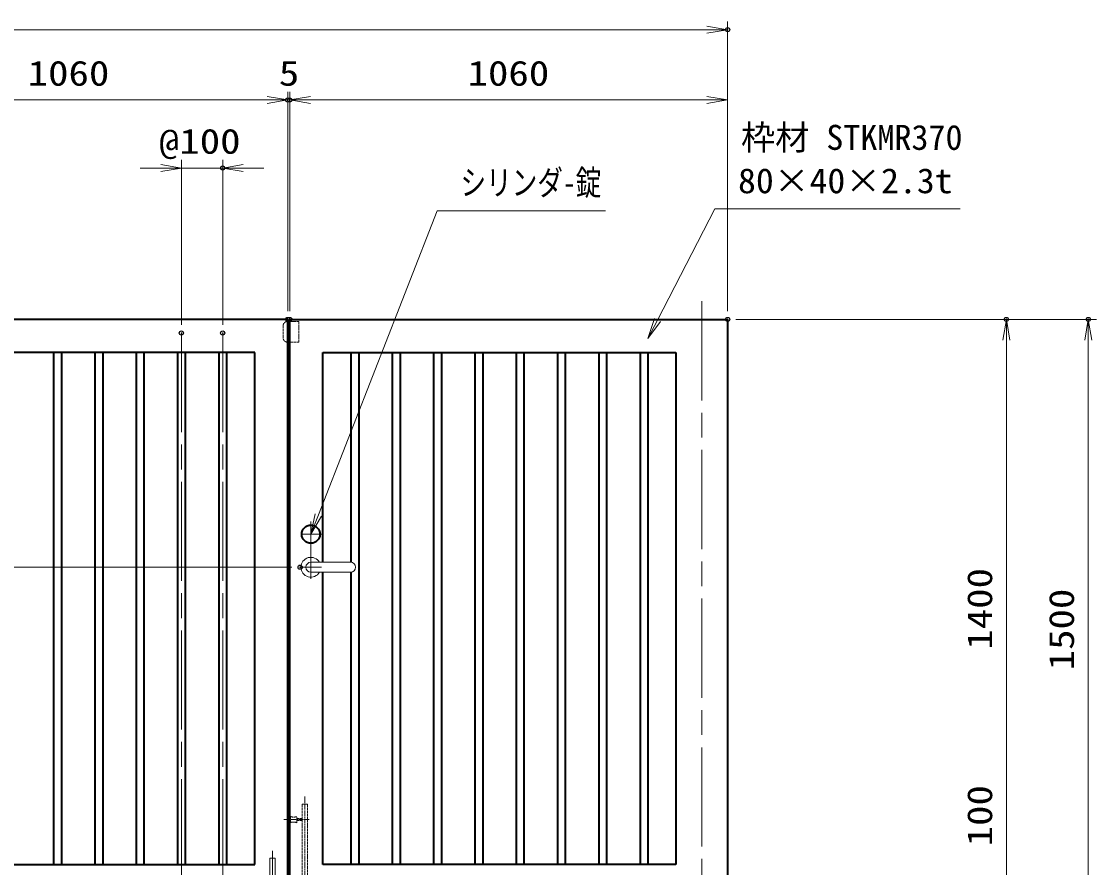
# Model space of a CAD drawing. Units: millimetres at full size. Extents: x -5940 to 5940, y -4200 to 4200.
# Drawn here: x -2159 to 443, y -1255 to 793 of the extents above; entities that cross this region are included whole.
import ezdxf
from ezdxf.enums import TextEntityAlignment as Align

# ---------------------------------------------------------------- set-up
doc = ezdxf.new("R2010")
doc.units = ezdxf.units.MM
doc.header["$LTSCALE"] = 20
doc.header["$PDMODE"] = 32
doc.header["$PDSIZE"] = 10
doc.linetypes.add('DASHED', pattern=[7.5, 6, -1.5])
doc.linetypes.add('USER1', pattern=[18, 12, -1.5, 3, -1.5])
for name, color, linetype, lineweight in [('0-1_外形線', 7, 'Continuous', 35), ('0-2_隠れ線', 140, 'DASHED', 18), ('0-3_軸線', 200, 'USER1', 15), ('0-4_2', 7, 'Continuous', 18), ('0-6_寸法線', 4, 'Continuous', 18), ('0-7_0', 7, 'Continuous', 18)]:
    doc.layers.add(name, color=color, linetype=linetype, lineweight=lineweight)
doc.layers.add('0-8_Defpoints', color=7, linetype='Continuous')
doc.styles.add('ＭＳ ゴシック', font='')
doc.styles.get('ＭＳ ゴシック').set_extended_font_data('MS Gothic')

# ---------------------------------------------------------------- blocks, each defined once
blk = doc.blocks.new('_Open')
at = {"layer": '0-7_0'}
blk.add_line((-20, 3.333), (0, 0), dxfattribs=at)
blk.add_lwpolyline([(-20, -3.333), (0, 0), (-20, 0)], dxfattribs=at)
blk = doc.blocks.new('shgtdhgjhhggf')
at = {"layer": '0-1_外形線'}
for p, q in [((0, 520), (380, 520)), ((0, -40), (0, 0)), ((132, 166.2), (173.8, 166.2)), ((132, 166.2), (132, 153.8)), ((132, 153.8), (173.8, 153.8)), ((186.2, 208), (173.8, 208)), ((173.8, 208), (173.8, 166.2)), ((173.8, 153.8), (173.8, 112)), ((186.2, 112), (173.8, 112)), ((186.2, 208), (186.2, 166.2)), ((186.2, 166.2), (228, 166.2)), ((186.2, 153.8), (186.2, 112)), ((186.2, 153.8), (228, 153.8)), ((228, 166.2), (228, 153.8)), ((380, 520), (380, -40)), ((0, -40), (1504, -40))]:
    blk.add_line(p, q, dxfattribs=at)
blk.add_circle((180, 160), 84, dxfattribs=at)
for centre, radius, start, end in [((1504, 0), 40, 270, 0), ((734, 40), 130, 217.97987, 322.02013)]:
    blk.add_arc(centre, radius, start, end, dxfattribs=at)
at = {"layer": '0-2_隠れ線'}
for p, q in [((604, 4520), (864, 4520)), ((604, 4520), (604, 40)), ((864, 4520), (864, 40)), ((34, 3930), (34, 3630)), ((334, 3630), (334, 3930)), ((334, 3830), (604, 3830)), ((334, 3730), (604, 3730))]:
    blk.add_line(p, q, dxfattribs=at)
for centre, radius, start, end in [((184, 4290), 390, 247.38014, 292.61986), ((184, 3270), 390, 67.38014, 112.61986), ((734, 40), 130, 180, 217.97987), ((734, 40), 130, 322.02013, 0)]:
    blk.add_arc(centre, radius, start, end, dxfattribs=at)
at = {"layer": '0-3_軸線'}
for p, q in [((734, 4902.9), (734, -448.4)), ((-296.3, 3780), (934.3, 3780)), ((180, 160), (87.6, 160)), ((180, 160), (180, 252.4)), ((180, 160), (272.4, 160)), ((180, 160), (180, 67.6))]:
    blk.add_line(p, q, dxfattribs=at)
blk = doc.blocks.new('sgdhfhgfjhg')
at = {"layer": '0-2_隠れ線'}
for p, q in [((0, 500), (560, 500)), ((0, 500), (0, -500)), ((760, 300), (760, -300)), ((560, -500), (0, -500))]:
    blk.add_line(p, q, dxfattribs=at)
for centre, start, end in [((560, 300), 0, 90), ((560, -300), 270, 0)]:
    blk.add_arc(centre, 200, start, end, dxfattribs=at)
blk = doc.blocks.new('S23')
at = {"layer": '0-6_寸法線'}
for points in [[(-13347899.6, 57998447.5), (-13359767.6, 57998447.5), (-13362552.7, 57993069.7), (-13363012.6, 57992181.7)], [(-13362700.7, 57993146.4), (-13363012.6, 57992181.7), (-13362404.7, 57992993.1)]]:
    blk.add_lwpolyline(points, dxfattribs=at)
at = {"layer": '0-6_寸法線', "color": 254, "style": 'ＭＳ ゴシック'}
blk.add_text('枠材 STKMR370', height=1212, dxfattribs=at).set_placement((-13358507.6, 58000944.4), align=Align.BOTTOM_LEFT)
at = {"layer": '0-6_寸法線', "color": 254, "style": 'ＭＳ ゴシック', "width": 1.05}
blk.add_text('80×40×2.3t', height=1212, dxfattribs=at).set_placement((-13358651.6, 57998844.4), align=Align.BOTTOM_LEFT)
blk = doc.blocks.new('S24')
at = {"layer": '0-6_寸法線'}
for points in [[(-13365072.8, 57998356.5), (-13373225.6, 57998356.5), (-13378972.2, 57983631.2), (-13379335.8, 57982699.6)], [(-13379127.5, 57983691.8), (-13379335.8, 57982699.6), (-13378816.9, 57983570.6)]]:
    blk.add_lwpolyline(points, dxfattribs=at)
at = {"layer": '0-6_寸法線', "color": 254, "style": 'ＭＳ ゴシック', "width": 0.75}
blk.add_text('シリンダ-錠', height=1212, dxfattribs=at).set_placement((-13372090.4, 57998753.4), align=Align.BOTTOM_LEFT)

msp = doc.modelspace()

# ---------------------------------------------------------------- linework, layer by layer
at = {"layer": '0-1_外形線'}
for p, q in [((-1514.8, 71.52), (-2574.8, 71.52)), ((-1514.8, -1330.48), (-1514.8, 71.52)), ((-1509.8, 71.52), (-449.8, 71.52)), ((-1509.8, -1330.48), (-1509.8, 71.52)), ((-449.8, 71.52), (-449.8, -1328.48)), ((-1594.8, -8.48), (-2449.8, -8.48)), ((-2081.8, -8.48), (-2081.8, -1248.48)), ((-2062.8, -8.48), (-2062.8, -1248.48)), ((-1981.8, -8.48), (-1981.8, -1248.48)), ((-1962.8, -8.48), (-1962.8, -1248.48)), ((-1881.8, -8.48), (-1881.8, -1248.48)), ((-1862.8, -8.48), (-1862.8, -1248.48)), ((-1781.8, -8.48), (-1781.8, -1248.48)), ((-1762.8, -8.48), (-1762.8, -1248.48)), ((-1681.8, -8.48), (-1681.8, -1248.48)), ((-1662.8, -8.48), (-1662.8, -1248.48)), ((-1594.8, -1248.48), (-1594.8, -8.48)), ((-1429.8, -8.48), (-574.8, -8.48)), ((-1429.8, -516.48), (-1429.8, -8.48)), ((-1361.8, -8.48), (-1361.8, -516.52)), ((-1342.8, -8.48), (-1342.8, -1248.48)), ((-1261.8, -8.48), (-1261.8, -1248.48)), ((-1242.8, -8.48), (-1242.8, -1248.48)), ((-1161.8, -8.48), (-1161.8, -1248.48)), ((-1142.8, -8.48), (-1142.8, -1248.48)), ((-1061.8, -8.48), (-1061.8, -1248.48)), ((-1042.8, -8.48), (-1042.8, -1248.48)), ((-961.8, -8.48), (-961.8, -1248.48)), ((-942.8, -8.48), (-942.8, -1248.48)), ((-861.8, -8.48), (-861.8, -1248.48)), ((-842.8, -8.48), (-842.8, -1248.48)), ((-761.8, -8.48), (-761.8, -1248.48)), ((-742.8, -8.48), (-742.8, -1248.48)), ((-661.8, -8.48), (-661.8, -1248.48)), ((-642.8, -8.48), (-642.8, -1248.48)), ((-574.8, -8.48), (-574.8, -1248.48)), ((-1429.8, -1248.48), (-1429.8, -540.48)), ((-1361.8, -540.44), (-1361.8, -1248.48)), ((-2449.8, -1248.48), (-1594.8, -1248.48)), ((-574.8, -1248.48), (-1429.8, -1248.48))]:
    msp.add_line(p, q, dxfattribs=at)
msp.add_circle((-1458.8, -448.48), 22, dxfattribs=at)
at = {"layer": '0-2_隠れ線'}
for p, q in [((-1545, -1232.98), (-1558, -1232.98)), ((-1558, -1232.98), (-1558, -1328.48)), ((-1545, -1232.98), (-1545, -1328.48))]:
    msp.add_line(p, q, dxfattribs=at)
at = {"layer": '0-3_軸線'}
for p, q in [((-512.3, 115.44), (-512.3, -2267.84)), ((-1772.3, 38.52), (-1772.3, -1295.48)), ((-1672.3, 38.52), (-1672.3, -1295.48)), ((-1458.8, -556.48), (-1458.8, -417.48)), ((-1482.8, -448.48), (-1432.8, -448.48)), ((-1484.8, -528.48), (-1432.8, -528.48)), ((-1551.5, -1215.23), (-1551.5, -1476.45))]:
    msp.add_line(p, q, dxfattribs=at)
at = {"layer": '0-4_2'}
for p, q in [((-1362.8, -516.48), (-1458.8, -516.48)), ((-1458.8, -540.48), (-1362.8, -540.48))]:
    msp.add_line(p, q, dxfattribs=at)
for centre, radius, start, end in [((-1458.8, -528.48), 24, 30, 330), ((-1458.8, -528.48), 12, 90, 270), ((-1362.8, -528.48), 12, 270, 90)]:
    msp.add_arc(centre, radius, start, end, dxfattribs=at)
at = {"layer": '0-6_寸法線'}
for p, q in [((-449.8, 91.52), (-449.8, 792.78)), ((-2574.8, 772.78), (-449.8, 772.78)), ((-1514.8, 602.78), (-2574.8, 602.78)), ((-1564.8, 602.78), (-1614.8, 602.78)), ((-1514.8, 91.52), (-1514.8, 622.78)), ((-1514.8, 91.52), (-1514.8, 622.78)), ((-1509.8, 602.78), (-1514.8, 602.78)), ((-1509.8, 91.52), (-1509.8, 622.78)), ((-1509.8, 91.52), (-1509.8, 622.78)), ((-449.8, 602.78), (-1509.8, 602.78)), ((-1459.8, 602.78), (-1409.8, 602.78)), ((-449.8, 91.52), (-449.8, 622.78)), ((-1772.3, 58.52), (-1772.3, 458.06)), ((-1672.3, 58.52), (-1672.3, 458.06)), ((-1822.3, 438.06), (-1872.3, 438.06)), ((-1772.3, 438.06), (-1672.3, 438.06)), ((-1622.3, 438.06), (-1572.3, 438.06)), ((-429.8, 71.52), (245.19, 71.52)), ((-429.8, 71.52), (443.28, 71.52)), ((225.19, -1328.48), (225.19, 71.52)), ((423.28, -1428.48), (423.28, 71.52)), ((-1504.8, -528.48), (-3207.65, -528.48)), ((225.19, -1278.48), (225.19, -1228.48))]:
    msp.add_line(p, q, dxfattribs=at)
at = {"layer": '0-8_Defpoints'}
for p in [(-449.8, 772.78), (-1514.8, 602.78), (-1509.8, 602.78), (-1672.3, 438.06), (-1514.8, 71.52), (-1509.8, 71.52), (-449.8, 71.52), (-449.8, 71.52), (225.19, 71.52), (423.28, 71.52), (-1772.3, 38.52), (-1672.3, 38.52), (-1484.8, -528.48)]:
    msp.add_point(p, dxfattribs=at)

# ---------------------------------------------------------------- block references
at = {"layer": '0-1_外形線', "yscale": 0.05}
for name, p, xscale in [('sgdhfhgfjhg', (-1487.8, 41.52), -0.05), ('shgtdhgjhhggf', (-1509.8, -1328.48), 0.05)]:
    msp.add_blockref(name, p, dxfattribs=dict(at, xscale=xscale))
at = {"layer": '0-6_寸法線'}
for name, p, xscale, yscale in [('_Open', (-449.8, 772.78), 2.5, 2.5), ('_Open', (-1514.8, 602.78), 2.5, 2.5), ('_Open', (-1514.8, 602.78), 2.5, 2.5), ('_Open', (-449.8, 602.78), 2.5, 2.5), ('S23', (667507.99, -2899583.46), 0.05, 0.05), ('_Open', (-1772.3, 438.06), 2.5, 2.5), ('S24', (667507.99, -2899583.46), 0.05, 0.05)]:
    msp.add_blockref(name, p, dxfattribs=dict(at, xscale=xscale, yscale=yscale))
at = {"layer": '0-6_寸法線', "xscale": 2.5, "yscale": 2.5}
for p, rotation in [((-1509.8, 602.78), 180), ((-1509.8, 602.78), 180), ((-1672.3, 438.06), 180), ((225.19, 71.52), 90), ((423.28, 71.52), 90)]:
    msp.add_blockref('_Open', p, dxfattribs=dict(at, rotation=rotation))

# ---------------------------------------------------------------- texts
at = {"layer": '0-6_寸法線', "color": 254, "style": 'ＭＳ ゴシック', "width": 1.2}
for s, p in [('1060', (-2144.4, 619.12)), ('5', (-1536.3, 619.12)), ('1060', (-1079.4, 619.12)), ('@100', (-1826.7, 454.41))]:
    msp.add_text(s, height=60.56, dxfattribs=at).set_placement(p, align=Align.BOTTOM_LEFT)
for s, p in [('1400', (208.85, -728.08)), ('1500', (406.94, -778.08)), ('100', (208.85, -1204.27))]:
    msp.add_text(s, height=60.56, rotation=90, dxfattribs=at).set_placement(p, align=Align.BOTTOM_LEFT)

doc.saveas('drawing.dxf')
